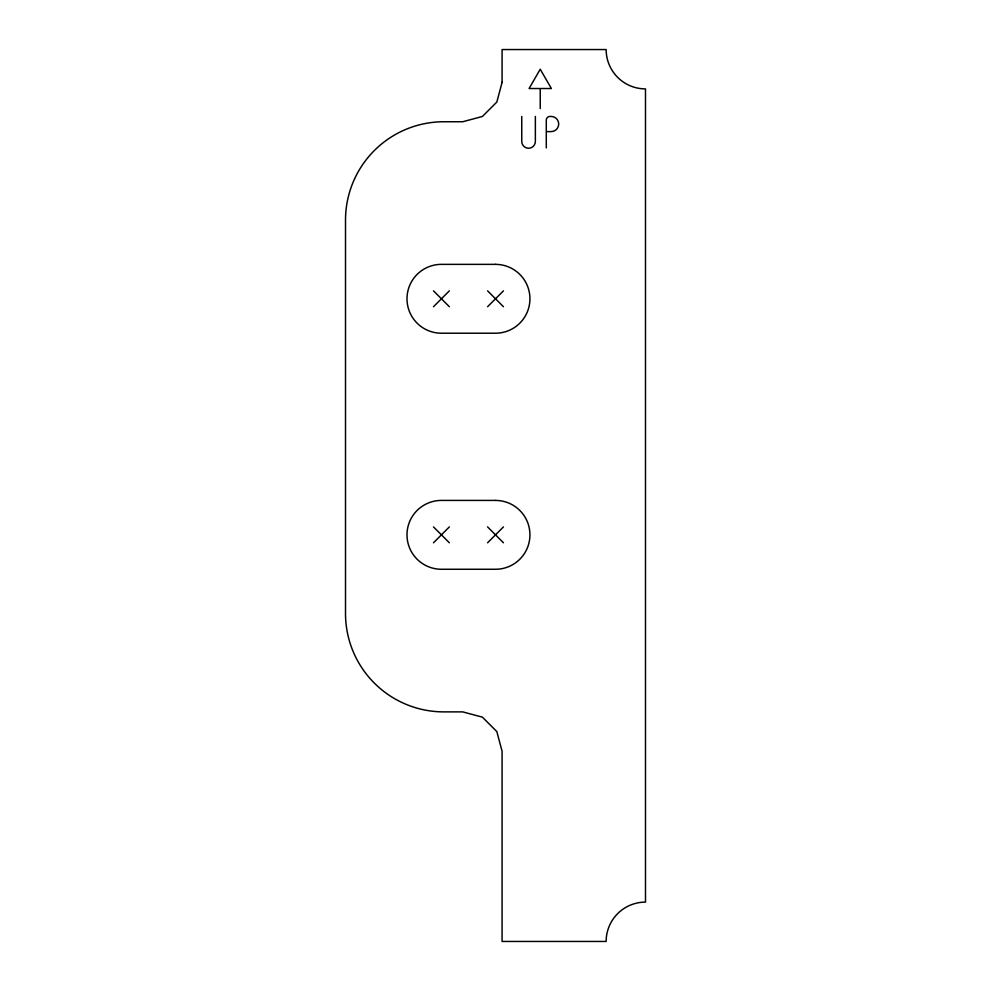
<?xml version="1.0" encoding="UTF-8"?>
<svg xmlns="http://www.w3.org/2000/svg" width="991" height="991" viewBox="0 0 991 991"><rect width="100%" height="100%" fill="white"/><g stroke="black" fill="none" stroke-linecap="round" stroke-linejoin="round"><path stroke-width="1.49" d="M433.476 306.727L449.357 290.846M487.572 306.727L503.453 290.846M433.476 542.783L449.357 526.902M487.572 542.783L503.453 526.902M539.451 88.521L529.095 88.521L540.231 69.221L551.38 88.521L540.231 88.521L540.231 108.564M547.082 131.605L551.132 131.605A7.581 7.581 0 0 0 558.713 124.011A7.581 7.581 0 0 0 551.132 116.43L549.98 116.43A3.691 3.691 0 0 0 546.289 120.122L546.289 147.907M487.572 290.846L503.453 306.727M433.476 290.846L449.357 306.727M487.572 526.902L503.453 542.783M433.476 526.902L449.357 542.783M535.363 116.43L535.363 141.44A6.801 6.801 0 0 1 528.55 148.254A6.801 6.801 0 0 1 521.749 141.44L521.749 116.43M502.078 82.402L496.813 102.073L482.406 116.467L462.735 121.744L443.869 121.744A98.357 98.357 0 0 0 345.512 220.101L345.512 613.528A98.357 98.357 0 0 0 443.869 711.885L462.735 711.885L482.406 717.162L496.813 731.556L502.078 751.228L502.078 941.45L606.145 941.45A39.343 39.343 0 0 1 645.488 902.107L645.488 88.893A39.343 39.343 0 0 1 606.145 49.55L502.078 49.55L502.078 82.402M495.512 264.362L441.416 264.362A34.425 34.425 0 0 0 406.991 298.786A34.425 34.425 0 0 0 441.416 333.211L495.512 333.211A34.425 34.425 0 0 0 529.937 298.786A34.425 34.425 0 0 0 495.512 264.362M495.512 500.418L441.416 500.418A34.425 34.425 0 0 0 406.991 534.843A34.425 34.425 0 0 0 441.416 569.268L495.512 569.268A34.425 34.425 0 0 0 529.937 534.843A34.425 34.425 0 0 0 495.512 500.418"/></g></svg>
